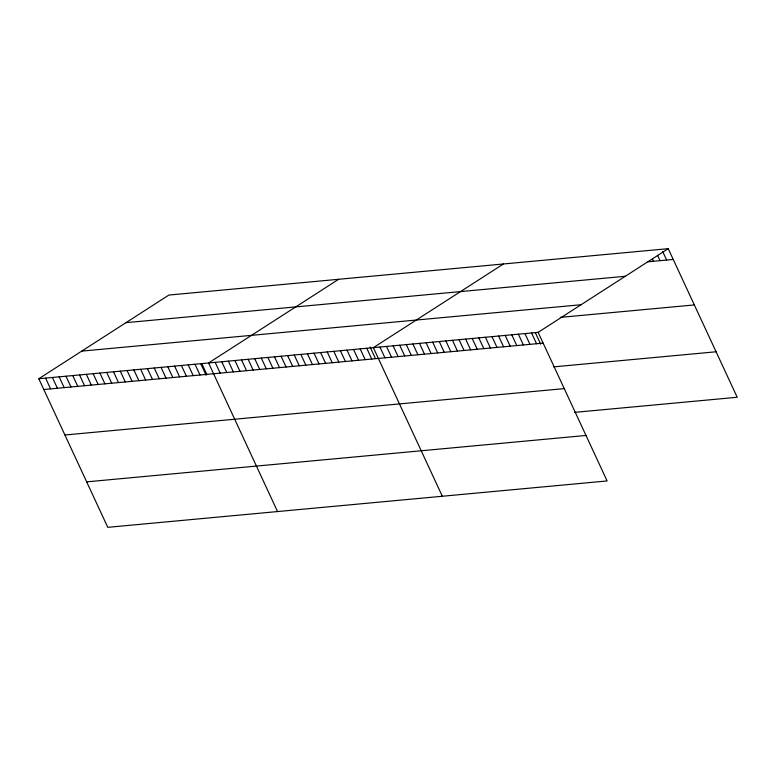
<?xml version="1.0" encoding="UTF-8"?>
<svg xmlns="http://www.w3.org/2000/svg" width="776" height="776" viewBox="0 0 776 776"><rect width="100%" height="100%" fill="white"/><g stroke="black" fill="none" stroke-linecap="round" stroke-linejoin="round"><path stroke-width="1.16" d="M38.8 378.736L538.137 332.351L607.113 480.945L107.777 527.331L38.8 378.736L168.887 295.055L668.223 248.669L737.2 397.264L574.618 412.366M338.666 279.282L208.579 362.964L277.546 511.559M503.44 263.976L373.353 347.658L442.33 496.252M538.137 332.351L668.223 248.669M647.96 261.793L673.228 259.446M125.954 322.67L625.301 276.285M81.732 351.121L581.069 304.735M560.32 317.374L694.336 304.929M43.805 389.513L543.142 343.128M553.501 366.883L716.093 351.78M64.912 434.996L564.249 388.611M86.66 481.857L586.006 435.462M662.636 251.434L666.642 260.057M657.544 255.285L660.046 260.668M652.451 259.126L653.45 261.289M535.362 332.729L540.678 344.185M531.55 332.962L536.555 343.739M524.954 333.573L529.96 344.35M518.368 334.184L523.373 344.961M511.772 334.795L516.777 345.572M505.186 335.407L510.181 346.193M498.59 336.018L503.595 346.804M492.003 336.639L496.999 347.415M485.407 337.25L490.413 348.026M478.821 337.861L483.817 348.637M472.225 338.472L477.23 349.248M465.639 339.083L470.634 349.86M459.043 339.694L464.048 350.48M452.456 340.305L457.452 351.091M445.86 340.916L450.866 351.703M439.274 341.537L444.27 352.314M432.678 342.148L437.683 352.925M426.092 342.759L431.087 353.536M419.496 343.37L424.501 354.147M412.9 343.981L417.905 354.758M406.314 344.592L411.319 355.379M399.718 345.204L404.723 355.99M393.131 345.824L398.136 356.601M386.535 346.435L391.54 357.212M379.949 347.047L384.954 357.823M370.094 346.998L375.409 358.454M366.767 348.269L371.772 359.045M360.171 348.88L365.176 359.657M353.584 349.491L358.59 360.277M346.988 350.102L351.994 360.889M340.402 350.723L345.407 361.5M333.806 351.334L338.811 362.111M327.22 351.945L332.225 362.722M320.624 352.556L325.629 363.333M314.037 353.167L319.043 363.944M307.441 353.778L312.447 364.555M300.855 354.389L305.86 365.176M294.259 355.001L299.264 365.787M287.673 355.621L292.678 366.398M281.077 356.233L286.082 367.009M274.491 356.844L279.496 367.62M267.895 357.455L272.9 368.231M261.308 358.066L266.313 368.842M254.712 358.677L259.717 369.463M248.126 359.288L253.131 370.074M241.53 359.899L246.535 370.685M234.944 360.52L239.939 371.297M228.348 361.131L233.353 371.908M221.761 361.742L226.757 372.519M215.165 362.353L220.171 373.13M201.779 363.595L206.785 374.371M200.8 363.808L206.115 375.264M194.989 364.225L199.995 375.002M188.199 364.856L193.205 375.642M181.409 365.486L186.415 376.273M174.619 366.117L179.625 376.903M167.829 366.747L172.835 377.534M161.039 367.378L166.045 378.164M154.249 368.008L159.255 378.795M147.459 368.639L152.465 379.425M140.669 369.279L145.665 380.056M133.87 369.91L138.875 380.686M127.08 370.54L132.085 381.317M120.29 371.17L125.295 381.947M113.5 371.801L118.505 382.578M106.71 372.431L111.715 383.208M99.92 373.062L104.925 383.839M93.13 373.692L98.135 384.469M86.34 374.323L91.345 385.1M79.55 374.954L84.545 385.73M72.76 375.584L77.755 386.361M65.96 376.214L70.965 386.991M59.17 376.845L64.175 387.622M52.38 377.475L57.385 388.252M45.59 378.106L50.595 388.883"/></g></svg>
